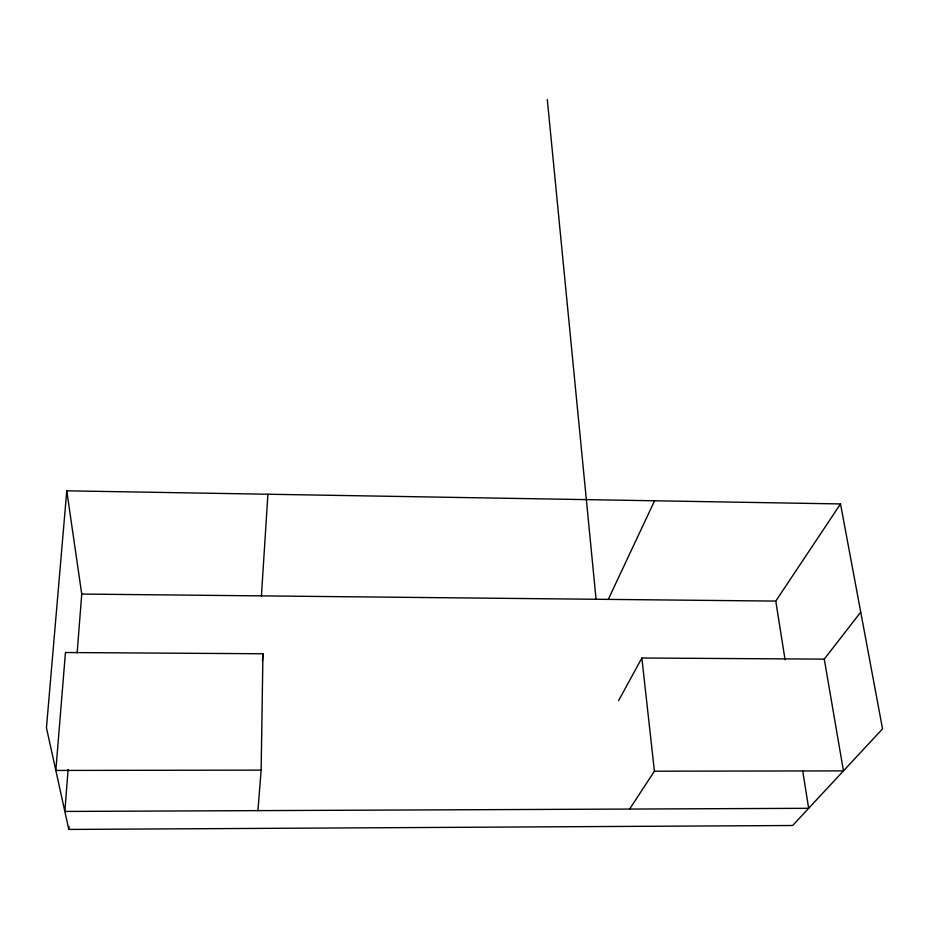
<?xml version="1.0" encoding="UTF-8"?>
<svg xmlns="http://www.w3.org/2000/svg" width="929" height="929" viewBox="0 0 929 929"><rect width="100%" height="100%" fill="white"/><g stroke="black" fill="none" stroke-linecap="round" stroke-linejoin="round"><path stroke-width="1.39" d="M261.142 770.129L262.942 653.749L65.448 652.518L55.833 770.443L261.142 770.129L257.914 810.634M261.421 595.884L267.912 494.24M262.442 660.902L262.942 653.749M68.804 829.434L46.45 727.802L66.772 490.826L840.524 503.936L882.55 728.882L792.634 825.509L68.804 829.434L69.025 826.566M68.096 769.595L64.856 811.447L808.648 808.3L802.761 771.163M77.153 652.924L81.729 594.061L66.772 490.826M608.298 599.391L654.585 500.777M618.598 700.617L641.858 658.011L824.267 659.125L860.73 612.13M629.63 809.054L654.422 771.198L641.858 658.011M785.075 659.706L775.773 601.086L840.524 503.936M654.422 771.198L843.462 770.884L824.267 659.125M81.729 594.061L775.773 601.086M547.309 99.566L596.07 599.286"/></g></svg>
